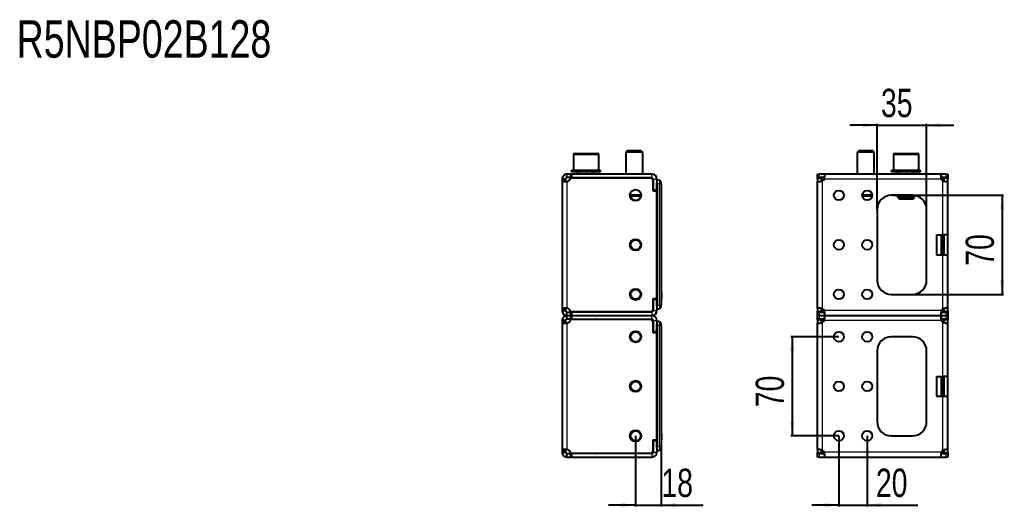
# Model space of a CAD drawing. Header units: millimetres. Extents: x 0 to 3457, y -608 to 599.
# Drawn here: x 1694 to 2389, y 254 to 599 of the extents above; entities that cross this region are included whole.
import ezdxf

# ---------------------------------------------------------------- set-up
doc = ezdxf.new("R2010")
doc.units = ezdxf.units.MM
doc.layers.add('FORMAT', color=7, linetype='Continuous')
doc.styles.add('SLDTEXTSTYLE0', font='TXT', dxfattribs={"width": 0.75})
doc.dimstyles.new('SLDDIMSTYLE0', dxfattribs={"dimtxt": 20, "dimasz": 10, "dimexe": 0, "dimexo": 0.0625, "dimgap": 5, "dimtad": 2, "dimdec": 1, "dimrnd": 1e-09, "dimzin": 12, "dimdsep": 46, "dimtxsty": 'SLDTEXTSTYLE0', "dimsah": 1, "dimcen": 0.09, "dimadec": 0, "dimazin": 3, "dimtfac": 1, "dimtofl": 0, "dimtmove": 0, "dimatfit": 3, "dimfxl": 0, "dimfrac": 2, "dimtolj": 1, "dimtzin": 12, "dimarcsym": 0})
doc.dimstyles.new('SLDDIMSTYLE1', dxfattribs={"dimtxt": 20, "dimasz": 10, "dimexe": 0, "dimexo": 0.0625, "dimgap": 5, "dimtad": 2, "dimdec": 1, "dimrnd": 1e-09, "dimzin": 12, "dimdsep": 46, "dimtxsty": 'SLDTEXTSTYLE0', "dimsah": 1, "dimcen": 0.09, "dimadec": 0, "dimazin": 3, "dimtfac": 1, "dimtmove": 0, "dimatfit": 0, "dimfxl": 0, "dimfrac": 2, "dimtolj": 1, "dimtzin": 12, "dimarcsym": 0})

# ---------------------------------------------------------------- blocks, each defined once
blk = doc.blocks.new('_D_4')
at = {"layer": 'FORMAT'}
for p, q in [((2128.82, 304.38), (2128.82, 254.38)), ((2146.82, 299.63), (2146.82, 254.38)), ((2128.82, 255.38), (2109.59, 255.38)), ((2128.82, 255.38), (2146.82, 255.38)), ((2146.82, 255.38), (2176.6, 255.38))]:
    blk.add_line(p, q, dxfattribs=at)
for points in [[(2128.82, 255.38), (2118.82, 256.92), (2118.82, 253.85)], [(2146.82, 255.38), (2156.82, 253.85), (2156.82, 256.92)]]:
    blk.add_solid(points, dxfattribs=at)
at = {"layer": 'FORMAT', "insert": (2147.04, 281.17), "char_height": 20, "attachment_point": 1, "style": 'SLDTEXTSTYLE0'}
blk.add_mtext('18', dxfattribs=at)
blk = doc.blocks.new('_D_7')
at = {"layer": 'FORMAT'}
for p, q in [((2324.47, 474.39), (2388.81, 474.39)), ((2387.81, 474.39), (2387.81, 404.39)), ((2324.47, 404.39), (2388.81, 404.39))]:
    blk.add_line(p, q, dxfattribs=at)
for points in [[(2387.81, 474.39), (2386.27, 464.39), (2389.35, 464.39)], [(2387.81, 404.39), (2389.35, 414.39), (2386.27, 414.39)]]:
    blk.add_solid(points, dxfattribs=at)
at = {"layer": 'FORMAT', "insert": (2362.03, 424.61), "char_height": 20, "attachment_point": 1, "rotation": 90, "style": 'SLDTEXTSTYLE0'}
blk.add_mtext('70', dxfattribs=at)
blk = doc.blocks.new('_D_8')
at = {"layer": 'FORMAT'}
for p, q in [((2299.46, 523.89), (2280.23, 523.89)), ((2299.46, 464.4), (2299.46, 524.89)), ((2299.46, 523.89), (2334.46, 523.89)), ((2334.46, 464.4), (2334.46, 524.89)), ((2334.46, 523.89), (2353.69, 523.89))]:
    blk.add_line(p, q, dxfattribs=at)
for points in [[(2299.46, 523.89), (2289.46, 525.43), (2289.46, 522.35)], [(2334.46, 523.89), (2344.46, 522.35), (2344.46, 525.43)]]:
    blk.add_solid(points, dxfattribs=at)
at = {"layer": 'FORMAT', "insert": (2302.18, 549.67), "char_height": 20, "attachment_point": 1, "style": 'SLDTEXTSTYLE0'}
blk.add_mtext('35', dxfattribs=at)
blk = doc.blocks.new('_D_9')
at = {"layer": 'FORMAT'}
for p, q in [((2272.46, 304.38), (2272.46, 254.38)), ((2292.46, 304.38), (2292.46, 254.38)), ((2272.46, 255.38), (2253.23, 255.38)), ((2272.46, 255.38), (2292.46, 255.38)), ((2292.46, 255.38), (2328.17, 255.38))]:
    blk.add_line(p, q, dxfattribs=at)
for points in [[(2272.46, 255.38), (2262.46, 256.92), (2262.46, 253.85)], [(2292.46, 255.38), (2302.46, 253.85), (2302.46, 256.92)]]:
    blk.add_solid(points, dxfattribs=at)
at = {"layer": 'FORMAT', "insert": (2298.62, 281.17), "char_height": 20, "attachment_point": 1, "style": 'SLDTEXTSTYLE0'}
blk.add_mtext('20', dxfattribs=at)
blk = doc.blocks.new('_D_10')
at = {"layer": 'FORMAT'}
for p, q in [((2272.45, 374.39), (2238.45, 374.39)), ((2239.45, 374.39), (2239.45, 304.39)), ((2272.45, 304.39), (2238.45, 304.39))]:
    blk.add_line(p, q, dxfattribs=at)
for points in [[(2239.45, 374.39), (2237.91, 364.39), (2240.99, 364.39)], [(2239.45, 304.39), (2240.99, 314.39), (2237.91, 314.39)]]:
    blk.add_solid(points, dxfattribs=at)
at = {"layer": 'FORMAT', "insert": (2213.67, 324.61), "char_height": 20, "attachment_point": 1, "rotation": 90, "style": 'SLDTEXTSTYLE0'}
blk.add_mtext('70', dxfattribs=at)

msp = doc.modelspace()

# ---------------------------------------------------------------- linework, layer by layer
at = {"color": 7, "linetype": 'Continuous', "lineweight": 25}
for p, q in [((2084.82, 502.89), (2084.82, 491.89)), ((2085.82, 503.89), (2101.82, 503.89)), ((2102.82, 491.89), (2102.82, 502.89)), ((2122.89, 505.89), (2121.82, 504.82)), ((2121.82, 504.82), (2121.82, 489.39)), ((2133.82, 504.82), (2121.82, 504.82)), ((2132.74, 505.89), (2122.89, 505.89)), ((2133.82, 504.82), (2132.74, 505.89)), ((2133.82, 489.39), (2133.82, 504.82)), ((2286.53, 505.89), (2285.46, 504.82)), ((2285.46, 504.82), (2285.46, 489.39)), ((2297.46, 504.82), (2285.46, 504.82)), ((2296.38, 505.89), (2286.53, 505.89)), ((2297.46, 504.82), (2296.38, 505.89)), ((2297.46, 489.39), (2297.46, 504.82)), ((2310.96, 502.89), (2310.96, 491.89)), ((2311.96, 503.89), (2319.77, 503.89)), ((2319.77, 503.89), (2327.96, 503.89)), ((2328.96, 491.89), (2328.96, 502.89)), ((2080.32, 486.89), (2080.32, 489.39)), ((2082.72, 489.39), (2080.32, 489.39)), ((2082.72, 489.39), (2082.72, 486.89)), ((2082.72, 489.39), (2083.72, 489.39)), ((2083.57, 491.89), (2083.57, 490.89)), ((2083.57, 491.89), (2083.57, 491.64)), ((2084.37, 491.89), (2083.57, 491.89)), ((2083.57, 491.89), (2083.57, 491.89)), ((2083.57, 490.89), (2083.57, 491.14)), ((2084.37, 490.89), (2083.57, 490.89)), ((2083.57, 490.89), (2083.57, 490.89)), ((2140.32, 489.39), (2083.72, 489.39)), ((2084.37, 491.89), (2084.47, 491.89)), ((2084.37, 490.89), (2084.47, 490.89)), ((2084.47, 491.89), (2084.47, 491.64)), ((2086.61, 491.89), (2084.47, 491.89)), ((2084.47, 490.89), (2084.47, 491.14)), ((2086.61, 490.89), (2084.47, 490.89)), ((2086.61, 491.89), (2086.79, 491.89)), ((2086.61, 490.89), (2086.79, 490.89)), ((2086.79, 491.89), (2086.79, 491.64)), ((2089.94, 491.89), (2086.79, 491.89)), ((2086.79, 490.89), (2086.79, 491.14)), ((2089.94, 490.89), (2086.79, 490.89)), ((2087.82, 490.89), (2087.82, 489.39)), ((2089.94, 491.89), (2090.18, 491.89)), ((2089.94, 490.89), (2090.18, 490.89)), ((2090.18, 491.89), (2090.18, 491.64)), ((2093.87, 491.89), (2090.18, 491.89)), ((2090.18, 490.89), (2090.18, 491.14)), ((2093.87, 490.89), (2090.18, 490.89)), ((2093.87, 491.89), (2093.96, 491.89)), ((2093.87, 490.89), (2094.05, 490.89)), ((2094.05, 490.89), (2094.12, 490.89)), ((2094.08, 491.89), (2094.12, 491.89)), ((2094.12, 491.89), (2094.12, 491.64)), ((2097.79, 491.89), (2094.12, 491.89)), ((2094.12, 490.89), (2094.12, 491.14)), ((2097.79, 490.89), (2094.12, 490.89)), ((2097.79, 491.89), (2098.02, 491.89)), ((2097.79, 490.89), (2098.02, 490.89)), ((2098.02, 491.89), (2098.02, 491.64)), ((2101.1, 491.89), (2098.02, 491.89)), ((2098.02, 490.89), (2098.02, 491.14)), ((2101.1, 490.89), (2098.02, 490.89)), ((2099.82, 489.39), (2099.82, 490.89)), ((2101.1, 491.89), (2101.28, 491.89)), ((2101.1, 490.89), (2101.28, 490.89)), ((2101.28, 491.89), (2101.28, 491.64)), ((2103.31, 491.89), (2101.28, 491.89)), ((2101.28, 490.89), (2101.28, 491.14)), ((2103.31, 490.89), (2101.28, 490.89)), ((2103.31, 491.89), (2103.4, 491.89)), ((2103.31, 490.89), (2103.4, 490.89)), ((2103.4, 491.89), (2103.4, 491.64)), ((2104.07, 491.89), (2103.4, 491.89)), ((2103.4, 490.89), (2103.4, 491.14)), ((2104.07, 490.89), (2103.4, 490.89)), ((2104.07, 490.89), (2104.07, 491.89)), ((2257.46, 486.89), (2257.46, 489.39)), ((2257.46, 489.39), (2258.57, 489.39)), ((2262.29, 489.39), (2258.57, 489.39)), ((2344.62, 489.39), (2262.29, 489.39)), ((2262.29, 489.39), (2262.29, 487.18)), ((2309.71, 491.89), (2309.71, 490.89)), ((2309.71, 491.89), (2309.71, 491.64)), ((2310.54, 491.89), (2309.71, 491.89)), ((2309.71, 491.89), (2309.71, 491.89)), ((2309.71, 490.89), (2309.71, 491.14)), ((2310.54, 490.89), (2309.71, 490.89)), ((2309.71, 490.89), (2309.71, 490.89)), ((2310.54, 491.89), (2310.64, 491.89)), ((2310.54, 490.89), (2310.64, 490.89)), ((2310.64, 491.89), (2310.64, 491.64)), ((2312.81, 491.89), (2310.64, 491.89)), ((2310.64, 490.89), (2310.64, 491.14)), ((2312.81, 490.89), (2310.64, 490.89)), ((2312.81, 491.89), (2312.99, 491.89)), ((2312.81, 490.89), (2312.99, 490.89)), ((2312.99, 491.89), (2312.99, 491.64)), ((2316.17, 491.89), (2312.99, 491.89)), ((2312.99, 490.89), (2312.99, 491.14)), ((2316.17, 490.89), (2312.99, 490.89)), ((2313.96, 490.89), (2313.96, 489.39)), ((2316.17, 491.89), (2316.4, 491.89)), ((2316.17, 490.89), (2316.4, 490.89)), ((2316.4, 491.89), (2316.4, 491.64)), ((2320.1, 491.89), (2316.4, 491.89)), ((2316.4, 490.89), (2316.4, 491.14)), ((2320.1, 490.89), (2316.4, 490.89)), ((2320.1, 491.89), (2320.18, 491.89)), ((2320.1, 490.89), (2320.25, 490.89)), ((2320.25, 490.89), (2320.35, 490.89)), ((2320.3, 491.89), (2320.35, 491.89)), ((2320.35, 491.89), (2320.35, 491.64)), ((2324.01, 491.89), (2320.35, 491.89)), ((2320.35, 490.89), (2320.35, 491.14)), ((2324.01, 490.89), (2320.35, 490.89)), ((2324.01, 491.89), (2324.24, 491.89)), ((2324.01, 490.89), (2324.24, 490.89)), ((2324.24, 491.89), (2324.24, 491.64)), ((2327.31, 491.89), (2324.24, 491.89)), ((2324.24, 490.89), (2324.24, 491.14)), ((2327.31, 490.89), (2324.24, 490.89)), ((2325.96, 489.39), (2325.96, 490.89)), ((2327.31, 491.89), (2327.48, 491.89)), ((2327.31, 490.89), (2327.48, 490.89)), ((2327.48, 491.89), (2327.48, 491.64)), ((2329.48, 491.89), (2327.48, 491.89)), ((2327.48, 490.89), (2327.48, 491.14)), ((2329.48, 490.89), (2327.48, 490.89)), ((2329.48, 491.89), (2329.57, 491.89)), ((2329.48, 490.89), (2329.57, 490.89)), ((2329.57, 491.89), (2329.57, 491.64)), ((2330.2, 491.89), (2329.57, 491.89)), ((2329.57, 490.89), (2329.57, 491.14)), ((2330.2, 490.89), (2329.57, 490.89)), ((2330.21, 490.89), (2330.21, 491.89)), ((2344.62, 489.39), (2344.62, 486.89)), ((2348.34, 489.39), (2344.62, 489.39)), ((2348.34, 489.39), (2349.46, 489.39)), ((2349.46, 489.39), (2349.46, 486.89)), ((2079.32, 485.89), (2076.82, 485.89)), ((2076.82, 485.89), (2076.82, 484.67)), ((2076.82, 484.67), (2076.82, 394.11)), ((2079.32, 484.67), (2076.82, 484.67)), ((2079.32, 485.89), (2079.32, 484.67)), ((2082.72, 486.89), (2080.32, 486.89)), ((2083.72, 486.89), (2082.72, 486.89)), ((2083.72, 486.89), (2140.32, 486.89)), ((2083.74, 486.79), (2138.72, 486.79)), ((2117.57, 486.89), (2117.57, 486.79)), ((2117.86, 486.89), (2117.86, 486.79)), ((2119.55, 486.89), (2119.55, 486.79)), ((2122.49, 486.89), (2122.49, 486.79)), ((2126.25, 486.89), (2126.25, 486.79)), ((2130.25, 486.89), (2130.25, 486.79)), ((2133.87, 486.89), (2133.87, 486.79)), ((2136.58, 486.89), (2136.58, 486.79)), ((2137.95, 486.89), (2137.95, 486.79)), ((2138.07, 486.79), (2138.07, 486.89)), ((2141.22, 477.29), (2141.22, 484.29)), ((2141.32, 485.89), (2141.32, 477.94)), ((2143.82, 485.89), (2143.82, 477.94)), ((2143.82, 485.64), (2144.02, 485.64)), ((2143.82, 395.92), (2143.82, 483.37)), ((2144.02, 485.64), (2145.71, 485.19)), ((2144.02, 396.54), (2144.02, 482.74)), ((2146.82, 482.29), (2146.82, 483.74)), ((2146.82, 482.29), (2146.82, 407.84)), ((2258.57, 486.89), (2257.46, 486.89)), ((2257.46, 486.89), (2257.46, 486.79)), ((2257.46, 486.79), (2259.96, 486.79)), ((2257.46, 486.18), (2257.46, 486.79)), ((2257.46, 486.18), (2257.46, 484.12)), ((2257.46, 394.67), (2257.46, 484.12)), ((2257.46, 484.12), (2258.55, 484.12)), ((2262.29, 486.89), (2258.57, 486.89)), ((2259.96, 486.79), (2259.96, 486.18)), ((2259.96, 486.18), (2259.96, 484.36)), ((2348.34, 486.89), (2344.62, 486.89)), ((2346.96, 486.79), (2349.46, 486.79)), ((2346.96, 486.18), (2346.96, 486.79)), ((2346.96, 484.34), (2346.96, 486.18)), ((2349.46, 486.89), (2348.34, 486.89)), ((2349.46, 486.79), (2349.46, 486.89)), ((2349.46, 486.79), (2349.46, 486.18)), ((2349.46, 484.12), (2349.46, 486.18)), ((2349.46, 446.39), (2349.46, 484.12)), ((2132.79, 473.89), (2124.85, 473.89)), ((2141.22, 478.87), (2141.32, 478.66)), ((2143.82, 477.29), (2141.22, 477.29)), ((2143.82, 477.94), (2141.32, 477.94)), ((2143.82, 477.29), (2143.82, 401.49)), ((2295.92, 473.89), (2288.99, 473.89)), ((2324.46, 474.39), (2309.46, 474.39)), ((2311.13, 474.29), (2311.11, 474.29)), ((2311.13, 474.29), (2311.13, 474.29)), ((2311.23, 474.29), (2311.13, 474.29)), ((2311.23, 474.39), (2311.23, 474.29)), ((2314.48, 474.29), (2311.23, 474.29)), ((2313.96, 474.29), (2313.96, 472.97)), ((2314.48, 474.29), (2316.38, 474.29)), ((2316.93, 474.29), (2316.38, 474.29)), ((2322.98, 474.29), (2316.93, 474.29)), ((2323.53, 474.29), (2322.98, 474.29)), ((2323.53, 474.29), (2325.43, 474.29)), ((2325.87, 474.29), (2325.43, 474.29)), ((2325.96, 472.97), (2325.96, 474.28)), ((2313.96, 472.97), (2315.03, 471.89)), ((2313.96, 472.97), (2319.82, 472.97)), ((2315.03, 471.89), (2319.84, 471.89)), ((2319.82, 472.97), (2325.96, 472.97)), ((2319.84, 471.89), (2324.88, 471.89)), ((2324.88, 471.89), (2325.96, 472.97)), ((2299.46, 464.39), (2299.46, 414.39)), ((2334.46, 414.39), (2334.46, 464.39)), ((2341.46, 446.39), (2345.96, 446.39)), ((2341.46, 446.39), (2341.46, 432.39)), ((2349.46, 446.39), (2345.96, 446.39)), ((2346.96, 432.39), (2346.96, 446.39)), ((2349.46, 432.39), (2349.46, 446.39)), ((2341.46, 432.39), (2345.96, 432.39)), ((2345.96, 432.39), (2349.46, 432.39)), ((2349.46, 394.67), (2349.46, 432.39)), ((2146.82, 407.84), (2146.82, 399.64)), ((2147.02, 405.9), (2146.82, 405.9)), ((2147.02, 405.86), (2146.82, 405.86)), ((2147.02, 405.84), (2146.82, 405.84)), ((2147.02, 405.4), (2147.02, 402.08)), ((2309.46, 404.39), (2324.46, 404.39)), ((2141.22, 401.49), (2143.82, 401.49)), ((2141.22, 394.49), (2141.22, 401.49)), ((2141.22, 400.41), (2141.32, 400.63)), ((2141.32, 400.84), (2141.32, 392.89)), ((2143.82, 400.84), (2141.32, 400.84)), ((2143.82, 400.84), (2143.82, 392.89)), ((2147.02, 401.64), (2146.82, 401.64)), ((2147.02, 401.59), (2146.82, 401.59)), ((2146.82, 399.64), (2146.82, 396.99)), ((2146.82, 395.54), (2146.82, 396.99)), ((2076.82, 394.11), (2079.32, 394.11)), ((2076.82, 394.11), (2076.82, 392.89)), ((2076.82, 392.89), (2079.32, 392.89)), ((2079.32, 394.11), (2079.32, 392.89)), ((2080.32, 389.39), (2080.32, 391.89)), ((2080.32, 391.89), (2082.72, 391.89)), ((2082.72, 391.89), (2082.72, 389.39)), ((2082.72, 391.89), (2083.72, 391.89)), ((2140.32, 391.89), (2083.72, 391.89)), ((2138.72, 391.99), (2083.74, 391.99)), ((2144.02, 393.64), (2143.82, 393.64)), ((2145.71, 394.09), (2144.02, 393.64)), ((2257.46, 394.67), (2257.46, 392.6)), ((2257.46, 391.99), (2257.46, 392.6)), ((2259.96, 391.99), (2257.46, 391.99)), ((2257.46, 391.99), (2257.46, 391.89)), ((2257.46, 389.39), (2257.46, 391.89)), ((2257.46, 391.89), (2258.57, 391.89)), ((2258.57, 391.89), (2262.29, 391.89)), ((2259.96, 394.44), (2259.96, 392.6)), ((2259.96, 392.6), (2259.96, 391.99)), ((2262.29, 391.89), (2262.29, 389.39)), ((2344.62, 391.89), (2348.34, 391.89)), ((2344.62, 389.39), (2344.62, 391.61)), ((2346.96, 392.6), (2346.96, 394.42)), ((2346.96, 391.99), (2346.96, 392.6)), ((2349.46, 391.99), (2346.96, 391.99)), ((2348.34, 391.89), (2349.46, 391.89)), ((2349.46, 394.67), (2348.36, 394.67)), ((2349.46, 392.6), (2349.46, 394.67)), ((2349.46, 392.6), (2349.46, 391.99)), ((2349.46, 391.89), (2349.46, 391.99)), ((2349.46, 391.89), (2349.46, 389.39)), ((2079.32, 385.89), (2076.82, 385.89)), ((2076.82, 385.89), (2076.82, 384.67)), ((2076.82, 384.67), (2076.82, 294.11)), ((2079.32, 384.67), (2076.82, 384.67)), ((2079.32, 385.89), (2079.32, 384.67)), ((2080.32, 389.39), (2082.72, 389.39)), ((2080.32, 386.89), (2080.32, 389.39)), ((2082.72, 386.89), (2080.32, 386.89)), ((2082.72, 389.39), (2082.72, 386.89)), ((2083.72, 389.39), (2082.72, 389.39)), ((2083.72, 386.89), (2082.72, 386.89)), ((2083.72, 389.39), (2140.32, 389.39)), ((2083.72, 386.89), (2140.32, 386.89)), ((2083.74, 386.79), (2138.72, 386.79)), ((2141.22, 377.29), (2141.22, 384.29)), ((2141.32, 385.89), (2141.32, 377.94)), ((2143.82, 385.89), (2143.82, 377.94)), ((2143.82, 385.64), (2144.02, 385.64)), ((2143.82, 295.92), (2143.82, 383.37)), ((2144.02, 385.64), (2145.71, 385.19)), ((2144.02, 296.54), (2144.02, 382.74)), ((2146.82, 382.29), (2146.82, 383.74)), ((2258.57, 389.39), (2257.46, 389.39)), ((2257.46, 386.89), (2257.46, 389.39)), ((2258.57, 386.89), (2257.46, 386.89)), ((2257.46, 386.89), (2257.46, 386.79)), ((2257.46, 386.79), (2259.96, 386.79)), ((2257.46, 386.18), (2257.46, 386.79)), ((2257.46, 386.18), (2257.46, 384.12)), ((2257.46, 294.67), (2257.46, 384.12)), ((2257.46, 384.12), (2258.55, 384.12)), ((2258.57, 389.39), (2262.29, 389.39)), ((2262.29, 386.89), (2258.57, 386.89)), ((2259.96, 386.79), (2259.96, 386.18)), ((2259.96, 386.18), (2259.96, 384.36)), ((2262.29, 389.39), (2344.62, 389.39)), ((2262.29, 389.39), (2262.29, 387.18)), ((2344.62, 389.39), (2348.34, 389.39)), ((2344.62, 389.39), (2344.62, 386.89)), ((2348.34, 386.89), (2344.62, 386.89)), ((2346.96, 386.79), (2349.46, 386.79)), ((2346.96, 386.18), (2346.96, 386.79)), ((2346.96, 384.34), (2346.96, 386.18)), ((2349.46, 389.39), (2348.34, 389.39)), ((2349.46, 386.89), (2348.34, 386.89)), ((2349.46, 389.39), (2349.46, 386.89)), ((2349.46, 386.79), (2349.46, 386.89)), ((2349.46, 386.79), (2349.46, 386.18)), ((2349.46, 384.12), (2349.46, 386.18)), ((2349.46, 346.39), (2349.46, 384.12)), ((2141.22, 378.87), (2141.32, 378.66)), ((2143.82, 377.29), (2141.22, 377.29)), ((2143.82, 377.94), (2141.32, 377.94)), ((2143.82, 377.29), (2143.82, 301.49)), ((2146.82, 382.29), (2146.82, 307.84)), ((2324.46, 374.39), (2309.46, 374.39)), ((2299.46, 364.39), (2299.46, 314.39)), ((2334.46, 314.39), (2334.46, 364.39)), ((2341.46, 346.39), (2345.96, 346.39)), ((2341.46, 346.39), (2341.46, 332.39)), ((2349.46, 346.39), (2345.96, 346.39)), ((2346.96, 332.39), (2346.96, 346.39)), ((2349.46, 332.39), (2349.46, 346.39)), ((2341.46, 332.39), (2345.96, 332.39)), ((2345.96, 332.39), (2349.46, 332.39)), ((2349.46, 294.67), (2349.46, 332.39)), ((2146.82, 307.84), (2146.82, 299.64)), ((2141.22, 301.49), (2143.82, 301.49)), ((2141.22, 294.49), (2141.22, 301.49)), ((2141.22, 300.41), (2141.32, 300.63)), ((2141.32, 300.84), (2141.32, 292.89)), ((2143.82, 300.84), (2141.32, 300.84)), ((2143.82, 300.84), (2143.82, 292.89)), ((2147.02, 305.9), (2146.82, 305.9)), ((2147.02, 305.86), (2146.82, 305.86)), ((2147.02, 305.84), (2146.82, 305.84)), ((2147.02, 301.64), (2146.82, 301.64)), ((2147.02, 301.59), (2146.82, 301.59)), ((2146.82, 299.64), (2146.82, 296.99)), ((2147.02, 305.4), (2147.02, 302.08)), ((2309.46, 304.39), (2324.46, 304.39)), ((2076.82, 294.11), (2079.32, 294.11)), ((2076.82, 294.11), (2076.82, 292.89)), ((2076.82, 292.89), (2079.32, 292.89)), ((2079.32, 294.11), (2079.32, 292.89)), ((2144.02, 293.64), (2143.82, 293.64)), ((2145.71, 294.09), (2144.02, 293.64)), ((2146.82, 295.54), (2146.82, 296.99)), ((2257.46, 294.67), (2257.46, 292.6)), ((2257.46, 291.99), (2257.46, 292.6)), ((2259.96, 294.44), (2259.96, 292.6)), ((2259.96, 292.6), (2259.96, 291.99)), ((2346.96, 292.6), (2346.96, 294.42)), ((2346.96, 291.99), (2346.96, 292.6)), ((2349.46, 294.67), (2348.36, 294.67)), ((2349.46, 292.6), (2349.46, 294.67)), ((2349.46, 292.6), (2349.46, 291.99)), ((2080.32, 289.39), (2080.32, 291.89)), ((2080.32, 291.89), (2082.72, 291.89)), ((2080.32, 289.39), (2082.72, 289.39)), ((2082.72, 291.89), (2082.72, 289.39)), ((2082.72, 291.89), (2083.72, 291.89)), ((2083.72, 289.39), (2082.72, 289.39)), ((2140.32, 291.89), (2083.72, 291.89)), ((2083.72, 289.39), (2140.32, 289.39)), ((2138.72, 291.99), (2083.74, 291.99)), ((2259.96, 291.99), (2257.46, 291.99)), ((2257.46, 291.99), (2257.46, 291.89)), ((2257.46, 289.39), (2257.46, 291.89)), ((2257.46, 291.89), (2258.57, 291.89)), ((2258.57, 289.39), (2257.46, 289.39)), ((2258.57, 291.89), (2262.29, 291.89)), ((2258.57, 289.39), (2262.29, 289.39)), ((2262.29, 291.89), (2262.29, 289.39)), ((2262.29, 289.39), (2344.62, 289.39)), ((2344.62, 291.89), (2348.34, 291.89)), ((2344.62, 289.39), (2344.62, 291.61)), ((2344.62, 289.39), (2348.34, 289.39)), ((2349.46, 291.99), (2346.96, 291.99)), ((2348.34, 291.89), (2349.46, 291.89)), ((2349.46, 289.39), (2348.34, 289.39)), ((2349.46, 291.89), (2349.46, 291.99)), ((2349.46, 291.89), (2349.46, 289.39))]:
    msp.add_line(p, q, dxfattribs=at)
at = {"color": 8, "linetype": 'Continuous', "lineweight": 18}
for p, q in [((2102.82, 502.89), (2084.82, 502.89)), ((2319.75, 502.89), (2310.96, 502.89)), ((2328.96, 502.89), (2319.75, 502.89)), ((2083.72, 489.39), (2083.72, 486.89)), ((2140.32, 486.89), (2140.32, 489.39)), ((2258.57, 489.39), (2258.57, 486.89)), ((2348.34, 486.89), (2348.34, 489.39)), ((2080.32, 484.12), (2080.32, 394.67)), ((2141.32, 485.89), (2143.82, 485.89)), ((2145.71, 482.29), (2144.02, 482.74)), ((2145.71, 396.99), (2145.71, 482.29)), ((2146.82, 482.29), (2145.71, 482.29)), ((2259.96, 486.18), (2257.46, 486.18)), ((2259.96, 485.89), (2262.04, 485.89)), ((2260.96, 394.11), (2260.96, 484.67)), ((2344.87, 485.89), (2262.04, 485.89)), ((2344.87, 485.89), (2346.96, 485.89)), ((2345.96, 446.39), (2345.96, 484.67)), ((2349.46, 486.18), (2346.96, 486.18)), ((2124.85, 474.89), (2132.79, 474.89)), ((2143.62, 477.29), (2143.62, 477.94)), ((2288.99, 474.89), (2295.92, 474.89)), ((2316.38, 474.39), (2316.38, 474.29)), ((2316.93, 474.39), (2316.93, 474.29)), ((2322.98, 474.39), (2322.98, 474.29)), ((2323.53, 474.39), (2323.53, 474.29)), ((2344.76, 432.39), (2344.76, 446.39)), ((2344.96, 446.39), (2344.96, 432.39)), ((2345.07, 432.39), (2345.07, 446.39)), ((2345.27, 446.39), (2345.27, 432.39)), ((2346.15, 432.39), (2346.15, 446.39)), ((2346.35, 446.39), (2346.35, 432.39)), ((2346.45, 432.39), (2346.45, 446.39)), ((2346.65, 446.39), (2346.65, 432.39)), ((2345.96, 394.11), (2345.96, 432.39)), ((2147.02, 405.4), (2146.82, 405.4)), ((2143.62, 400.84), (2143.62, 401.49)), ((2144.02, 396.54), (2145.71, 396.99)), ((2145.71, 396.99), (2146.82, 396.99)), ((2147.02, 402.08), (2146.82, 402.08)), ((2083.72, 391.89), (2083.72, 389.39)), ((2140.32, 391.89), (2140.32, 389.39)), ((2141.32, 392.89), (2143.82, 392.89)), ((2257.46, 392.6), (2259.96, 392.6)), ((2258.57, 391.89), (2258.57, 389.39)), ((2262.04, 392.89), (2259.96, 392.89)), ((2344.87, 392.89), (2262.04, 392.89)), ((2346.96, 392.89), (2344.87, 392.89)), ((2346.96, 392.6), (2349.46, 392.6)), ((2348.34, 389.39), (2348.34, 391.89)), ((2080.32, 384.12), (2080.32, 294.67)), ((2083.72, 389.39), (2083.72, 386.89)), ((2140.32, 386.89), (2140.32, 389.39)), ((2141.32, 385.89), (2143.82, 385.89)), ((2145.71, 382.29), (2144.02, 382.74)), ((2259.96, 386.18), (2257.46, 386.18)), ((2258.57, 389.39), (2258.57, 386.89)), ((2259.96, 385.89), (2262.04, 385.89)), ((2260.96, 294.11), (2260.96, 384.67)), ((2344.87, 385.89), (2262.04, 385.89)), ((2344.87, 385.89), (2346.96, 385.89)), ((2345.96, 346.39), (2345.96, 384.67)), ((2349.46, 386.18), (2346.96, 386.18)), ((2348.34, 386.89), (2348.34, 389.39)), ((2143.62, 377.29), (2143.62, 377.94)), ((2145.71, 296.99), (2145.71, 382.29)), ((2146.82, 382.29), (2145.71, 382.29)), ((2344.76, 332.39), (2344.76, 346.39)), ((2344.96, 346.39), (2344.96, 332.39)), ((2345.07, 332.39), (2345.07, 346.39)), ((2345.27, 346.39), (2345.27, 332.39)), ((2346.15, 332.39), (2346.15, 346.39)), ((2346.35, 346.39), (2346.35, 332.39)), ((2346.45, 332.39), (2346.45, 346.39)), ((2346.65, 346.39), (2346.65, 332.39)), ((2345.96, 294.11), (2345.96, 332.39)), ((2143.62, 300.84), (2143.62, 301.49)), ((2147.02, 305.4), (2146.82, 305.4)), ((2147.02, 302.08), (2146.82, 302.08)), ((2141.32, 292.89), (2143.82, 292.89)), ((2144.02, 296.54), (2145.71, 296.99)), ((2145.71, 296.99), (2146.82, 296.99)), ((2257.46, 292.6), (2259.96, 292.6)), ((2262.04, 292.89), (2259.96, 292.89)), ((2344.87, 292.89), (2262.04, 292.89)), ((2346.96, 292.89), (2344.87, 292.89)), ((2346.96, 292.6), (2349.46, 292.6)), ((2083.72, 291.89), (2083.72, 289.39)), ((2140.32, 291.89), (2140.32, 289.39)), ((2258.57, 291.89), (2258.57, 289.39)), ((2348.34, 289.39), (2348.34, 291.89))]:
    msp.add_line(p, q, dxfattribs=at)
at = {"color": 7, "linetype": 'Continuous', "lineweight": 25}
for centre, radius in [((2128.82, 474.39), 4), ((2272.46, 474.39), 3.5), ((2292.46, 474.39), 3.5), ((2128.82, 439.39), 4), ((2128.82, 439.39), 3.5), ((2272.46, 439.39), 3.5), ((2292.46, 439.39), 3.5), ((2128.82, 404.39), 4), ((2128.82, 404.39), 3.5), ((2272.46, 404.39), 3.5), ((2292.46, 404.39), 3.5), ((2128.82, 374.39), 4), ((2128.82, 374.39), 3.5), ((2272.46, 374.39), 3.5), ((2292.46, 374.39), 3.5), ((2128.82, 339.39), 4), ((2128.82, 339.39), 3.5), ((2272.46, 339.39), 3.5), ((2292.46, 339.39), 3.5), ((2128.82, 304.39), 4), ((2128.82, 304.39), 3.5), ((2272.46, 304.39), 3.5), ((2292.46, 304.39), 3.5)]:
    msp.add_circle(centre, radius, dxfattribs=at)
for centre, radius, start, end in [((2085.82, 502.89), 1, 90, 180), ((2101.82, 502.89), 1, 0, 90), ((2311.96, 502.89), 1, 90, 180), ((2327.96, 502.89), 1, 0, 90), ((2140.32, 485.89), 3.5, 360, 90), ((2079.6, 487.54), 3.5, 281.89481, 337.11462), ((2083.74, 485.79), 1, 90, 157.11462), ((2086.47, 486.54), 0.35, 45.58469, 90), ((2101.17, 486.54), 0.35, 90, 134.41531), ((2138.72, 484.29), 2.5, 360, 90), ((2140.32, 485.89), 1, 360, 90), ((2145.32, 483.74), 1.5, 0, 75), ((2258.96, 487.54), 3.5, 304.8499, 331.87293), ((2347.96, 487.54), 3.5, 208.12707, 235.1501), ((2128.82, 474.39), 3.5, 188.21321, 351.78679), ((2309.46, 464.39), 10, 90, 180), ((2324.46, 464.39), 10, 0, 90), ((2309.46, 414.39), 10, 180, 270), ((2324.46, 414.39), 10, 270, 0), ((2079.6, 391.24), 3.5, 22.88538, 78.10519), ((2083.74, 392.99), 1, 202.88538, 270), ((2086.47, 392.24), 0.35, 270, 314.41531), ((2101.17, 392.24), 0.35, 225.58469, 270), ((2138.72, 394.49), 2.5, 270, 0), ((2140.32, 392.89), 3.5, 270, 0), ((2140.32, 392.89), 1, 270, 0), ((2145.32, 395.54), 1.5, 285, 0), ((2258.96, 391.24), 3.5, 28.12707, 55.1501), ((2347.96, 391.24), 3.5, 124.8499, 151.87293), ((2079.6, 387.54), 3.5, 281.89481, 337.11462), ((2083.74, 385.79), 1, 90, 157.11462), ((2086.47, 386.54), 0.35, 45.58469, 90), ((2101.17, 386.54), 0.35, 90, 134.41531), ((2138.72, 384.29), 2.5, 360, 90), ((2140.32, 385.89), 3.5, 360, 90), ((2140.32, 385.89), 1, 360, 90), ((2145.32, 383.74), 1.5, 0, 75), ((2258.96, 387.54), 3.5, 304.8499, 331.87293), ((2347.96, 387.54), 3.5, 208.12707, 235.1501), ((2309.46, 364.39), 10, 90, 180), ((2324.46, 364.39), 10, 0, 90), ((2309.46, 314.39), 10, 180, 270), ((2324.46, 314.39), 10, 270, 0), ((2079.6, 291.24), 3.5, 22.88538, 78.10519), ((2083.74, 292.99), 1, 202.88538, 270), ((2138.72, 294.49), 2.5, 270, 0), ((2140.32, 292.89), 3.5, 270, 0), ((2140.32, 292.89), 1, 270, 0), ((2145.32, 295.54), 1.5, 285, 0), ((2258.96, 291.24), 3.5, 28.12707, 55.1501), ((2347.96, 291.24), 3.5, 124.8499, 151.87293), ((2086.47, 292.24), 0.35, 270, 314.41531), ((2101.17, 292.24), 0.35, 225.58469, 270)]:
    msp.add_arc(centre, radius, start, end, dxfattribs=at)
for centre, major_axis, start_param, end_param in [((2132.43, 485.64), (11.57, -3.1), 0.067037, 0.253072), ((2132.43, 393.64), (11.57, 3.1), 6.030113, 6.216148), ((2132.43, 385.64), (11.57, -3.1), 0.067037, 0.253072), ((2132.43, 293.64), (11.57, 3.1), 6.030113, 6.216148)]:
    msp.add_ellipse(centre, major_axis=major_axis, ratio=0.250563, start_param=start_param, end_param=end_param, dxfattribs=at)
at = {"color": 8, "linetype": 'Continuous', "lineweight": 18}
for centre, major_axis, start_param, end_param in [((2145.32, 482.19), (0.38, 3), 4.762686, 6.266445), ((2145.32, 397.1), (-0.38, 3), 3.158333, 4.662092), ((2145.32, 382.19), (0.38, 3), 4.762686, 6.266445), ((2145.32, 297.1), (-0.38, 3), 3.158333, 4.662092)]:
    msp.add_ellipse(centre, major_axis=major_axis, ratio=0.123038, start_param=start_param, end_param=end_param, dxfattribs=at)
at = {"color": 7, "linetype": 'Continuous', "lineweight": 25}
for points, knots in [([(2080.32, 489.39), (2080.02, 489.37), (2079.47, 489.33), (2078.57, 488.98), (2077.69, 488.31), (2076.96, 487.2), (2076.87, 486.34), (2076.82, 485.89)], [0, 0, 0, 0, 0.16069, 0.3013121, 0.5219513, 0.7535732, 1, 1, 1, 1]), ([(2083.57, 491.64), (2083.57, 491.68), (2083.57, 491.75), (2083.57, 491.83), (2083.57, 491.87), (2083.57, 491.89)], [0, 0, 0, 0, 0.499981, 0.749988, 1, 1, 1, 1]), ([(2083.57, 490.89), (2083.57, 490.91), (2083.57, 490.95), (2083.57, 491.04), (2083.57, 491.1), (2083.57, 491.14)], [0, 0, 0, 0, 0.25014, 0.50028, 1, 1, 1, 1]), ([(2084.47, 491.64), (2084.45, 491.68), (2084.43, 491.75), (2084.39, 491.83), (2084.38, 491.87), (2084.37, 491.89)], [0, 0, 0, 0, 0.499981, 0.749988, 1, 1, 1, 1]), ([(2084.37, 490.89), (2084.38, 490.91), (2084.39, 490.95), (2084.43, 491.04), (2084.45, 491.1), (2084.47, 491.14)], [0, 0, 0, 0, 0.25014, 0.50028, 1, 1, 1, 1]), ([(2086.79, 491.64), (2086.76, 491.68), (2086.71, 491.75), (2086.65, 491.83), (2086.62, 491.87), (2086.61, 491.89)], [0, 0, 0, 0, 0.499981, 0.749988, 1, 1, 1, 1]), ([(2086.61, 490.89), (2086.62, 490.91), (2086.65, 490.95), (2086.71, 491.04), (2086.76, 491.1), (2086.79, 491.14)], [0, 0, 0, 0, 0.25014, 0.50028, 1, 1, 1, 1]), ([(2090.18, 491.64), (2090.14, 491.68), (2090.08, 491.75), (2090, 491.83), (2089.96, 491.87), (2089.94, 491.89)], [0, 0, 0, 0, 0.499981, 0.749988, 1, 1, 1, 1]), ([(2089.94, 490.89), (2089.96, 490.91), (2090, 490.95), (2090.08, 491.04), (2090.14, 491.1), (2090.18, 491.14)], [0, 0, 0, 0, 0.25014, 0.50028, 1, 1, 1, 1]), ([(2094.12, 491.64), (2094.08, 491.68), (2094.02, 491.75), (2093.93, 491.83), (2093.89, 491.87), (2093.87, 491.89)], [0, 0, 0, 0, 0.499981, 0.749988, 1, 1, 1, 1]), ([(2093.87, 490.89), (2093.89, 490.91), (2093.93, 490.95), (2094.02, 491.04), (2094.08, 491.1), (2094.12, 491.14)], [0, 0, 0, 0, 0.25014, 0.50028, 1, 1, 1, 1]), ([(2094.12, 491.64), (2094.11, 491.71), (2094.08, 491.84), (2094.06, 491.88), (2094.05, 491.89)], [0, 0, 0, 0, 0.561794, 1, 1, 1, 1]), ([(2094.12, 491.14), (2094.11, 491.07), (2094.08, 490.94), (2094.06, 490.91), (2094.05, 490.89)], [0, 0, 0, 0, 0.561794, 1, 1, 1, 1]), ([(2098.02, 491.64), (2097.98, 491.68), (2097.92, 491.75), (2097.85, 491.83), (2097.81, 491.87), (2097.79, 491.89)], [0, 0, 0, 0, 0.499981, 0.749988, 1, 1, 1, 1]), ([(2097.79, 490.89), (2097.81, 490.91), (2097.85, 490.95), (2097.92, 491.04), (2097.98, 491.1), (2098.02, 491.14)], [0, 0, 0, 0, 0.25014, 0.50028, 1, 1, 1, 1]), ([(2101.28, 491.64), (2101.25, 491.68), (2101.2, 491.75), (2101.15, 491.83), (2101.12, 491.87), (2101.1, 491.89)], [0, 0, 0, 0, 0.499981, 0.749988, 1, 1, 1, 1]), ([(2101.1, 490.89), (2101.12, 490.91), (2101.15, 490.95), (2101.2, 491.04), (2101.25, 491.1), (2101.28, 491.14)], [0, 0, 0, 0, 0.25014, 0.50028, 1, 1, 1, 1]), ([(2103.4, 491.64), (2103.38, 491.68), (2103.36, 491.75), (2103.33, 491.83), (2103.32, 491.87), (2103.31, 491.89)], [0, 0, 0, 0, 0.4999808, 0.7499881, 1, 1, 1, 1]), ([(2103.31, 490.89), (2103.32, 490.91), (2103.33, 490.95), (2103.36, 491.04), (2103.38, 491.1), (2103.4, 491.14)], [0, 0, 0, 0, 0.2501401, 0.5002802, 1, 1, 1, 1]), ([(2262.04, 485.89), (2262.1, 486.15), (2262.2, 486.64), (2262.34, 487.46), (2262.44, 488.17), (2262.46, 488.74), (2262.44, 489.1), (2262.39, 489.34), (2262.32, 489.37), (2262.29, 489.39)], [0, 0, 0, 0, 0.144067, 0.271276, 0.474907, 0.597997, 0.726338, 0.860245, 1, 1, 1, 1]), ([(2309.71, 491.64), (2309.71, 491.68), (2309.71, 491.75), (2309.71, 491.83), (2309.71, 491.87), (2309.71, 491.89)], [0, 0, 0, 0, 0.499981, 0.749988, 1, 1, 1, 1]), ([(2309.71, 490.89), (2309.71, 490.91), (2309.71, 490.95), (2309.71, 491.04), (2309.71, 491.1), (2309.71, 491.14)], [0, 0, 0, 0, 0.25014, 0.50028, 1, 1, 1, 1]), ([(2310.64, 491.64), (2310.63, 491.68), (2310.6, 491.75), (2310.57, 491.83), (2310.55, 491.87), (2310.54, 491.89)], [0, 0, 0, 0, 0.499981, 0.749988, 1, 1, 1, 1]), ([(2310.54, 490.89), (2310.55, 490.91), (2310.57, 490.95), (2310.6, 491.04), (2310.63, 491.1), (2310.64, 491.14)], [0, 0, 0, 0, 0.25014, 0.50028, 1, 1, 1, 1]), ([(2312.99, 491.64), (2312.96, 491.68), (2312.92, 491.75), (2312.86, 491.83), (2312.83, 491.87), (2312.81, 491.89)], [0, 0, 0, 0, 0.499981, 0.749988, 1, 1, 1, 1]), ([(2312.81, 490.89), (2312.83, 490.91), (2312.86, 490.95), (2312.92, 491.04), (2312.96, 491.1), (2312.99, 491.14)], [0, 0, 0, 0, 0.25014, 0.50028, 1, 1, 1, 1]), ([(2316.4, 491.64), (2316.36, 491.68), (2316.3, 491.75), (2316.23, 491.83), (2316.19, 491.87), (2316.17, 491.89)], [0, 0, 0, 0, 0.499981, 0.749988, 1, 1, 1, 1]), ([(2316.17, 490.89), (2316.19, 490.91), (2316.23, 490.95), (2316.3, 491.04), (2316.36, 491.1), (2316.4, 491.14)], [0, 0, 0, 0, 0.25014, 0.50028, 1, 1, 1, 1]), ([(2320.35, 491.64), (2320.31, 491.68), (2320.25, 491.75), (2320.16, 491.83), (2320.12, 491.87), (2320.1, 491.89)], [0, 0, 0, 0, 0.4999808, 0.7499881, 1, 1, 1, 1]), ([(2320.1, 490.89), (2320.12, 490.91), (2320.16, 490.95), (2320.25, 491.04), (2320.31, 491.1), (2320.35, 491.14)], [0, 0, 0, 0, 0.25014, 0.50028, 1, 1, 1, 1]), ([(2320.35, 491.64), (2320.33, 491.71), (2320.3, 491.84), (2320.27, 491.88), (2320.25, 491.89)], [0, 0, 0, 0, 0.561794, 1, 1, 1, 1]), ([(2320.35, 491.14), (2320.33, 491.07), (2320.3, 490.94), (2320.27, 490.91), (2320.25, 490.89)], [0, 0, 0, 0, 0.561794, 1, 1, 1, 1]), ([(2324.24, 491.64), (2324.2, 491.68), (2324.15, 491.75), (2324.07, 491.83), (2324.03, 491.87), (2324.01, 491.89)], [0, 0, 0, 0, 0.499981, 0.749988, 1, 1, 1, 1]), ([(2324.01, 490.89), (2324.03, 490.91), (2324.07, 490.95), (2324.15, 491.04), (2324.2, 491.1), (2324.24, 491.14)], [0, 0, 0, 0, 0.25014, 0.50028, 1, 1, 1, 1]), ([(2327.48, 491.64), (2327.45, 491.68), (2327.41, 491.75), (2327.35, 491.83), (2327.32, 491.87), (2327.31, 491.89)], [0, 0, 0, 0, 0.499981, 0.749988, 1, 1, 1, 1]), ([(2327.31, 490.89), (2327.32, 490.91), (2327.35, 490.95), (2327.41, 491.04), (2327.45, 491.1), (2327.48, 491.14)], [0, 0, 0, 0, 0.2501401, 0.5002802, 1, 1, 1, 1]), ([(2329.57, 491.64), (2329.56, 491.68), (2329.53, 491.75), (2329.5, 491.83), (2329.49, 491.87), (2329.48, 491.89)], [0, 0, 0, 0, 0.499981, 0.749988, 1, 1, 1, 1]), ([(2329.48, 490.89), (2329.49, 490.91), (2329.5, 490.95), (2329.53, 491.04), (2329.56, 491.1), (2329.57, 491.14)], [0, 0, 0, 0, 0.25014, 0.50028, 1, 1, 1, 1]), ([(2344.62, 489.39), (2344.59, 489.37), (2344.54, 489.33), (2344.47, 488.98), (2344.45, 488.31), (2344.58, 487.2), (2344.77, 486.34), (2344.87, 485.89)], [0, 0, 0, 0, 0.16069, 0.301312, 0.521951, 0.753573, 1, 1, 1, 1]), ([(2076.82, 484.67), (2076.87, 484.54), (2076.96, 484.33), (2077.53, 484.13), (2078.13, 484.06), (2078.76, 484.04), (2079.5, 484.06), (2080.04, 484.1), (2080.32, 484.12)], [0, 0, 0, 0, 0.254149, 0.448213, 0.574908, 0.708872, 0.850468, 1, 1, 1, 1]), ([(2080.32, 486.89), (2080.23, 486.89), (2080.08, 486.87), (2079.87, 486.79), (2079.71, 486.69), (2079.57, 486.57), (2079.47, 486.43), (2079.35, 486.19), (2079.33, 486.01), (2079.32, 485.89)], [0, 0, 0, 0, 0.156786, 0.290809, 0.403501, 0.497298, 0.607133, 0.726181, 1, 1, 1, 1]), ([(2079.32, 484.67), (2079.33, 484.55), (2079.35, 484.35), (2079.51, 484.14), (2079.64, 484.09), (2079.68, 484.08)], [0, 0, 0, 0, 0.488232, 0.819706, 1, 1, 1, 1]), ([(2117.83, 486.79), (2117.82, 486.8), (2117.82, 486.84), (2117.81, 486.87), (2117.8, 486.89)], [0, 0, 0, 0, 0.374848, 1, 1, 1, 1]), ([(2119.46, 486.79), (2119.45, 486.8), (2119.43, 486.84), (2119.41, 486.87), (2119.4, 486.89)], [0, 0, 0, 0, 0.374848, 1, 1, 1, 1]), ([(2122.37, 486.79), (2122.36, 486.8), (2122.33, 486.84), (2122.3, 486.87), (2122.28, 486.89)], [0, 0, 0, 0, 0.374848, 1, 1, 1, 1]), ([(2126.1, 486.79), (2126.09, 486.8), (2126.06, 486.84), (2126.03, 486.87), (2126.01, 486.89)], [0, 0, 0, 0, 0.374848, 1, 1, 1, 1]), ([(2130.1, 486.79), (2130.09, 486.8), (2130.06, 486.84), (2130.02, 486.87), (2130, 486.89)], [0, 0, 0, 0, 0.374848, 1, 1, 1, 1]), ([(2133.75, 486.79), (2133.74, 486.8), (2133.71, 486.84), (2133.69, 486.87), (2133.67, 486.89)], [0, 0, 0, 0, 0.374848, 1, 1, 1, 1]), ([(2136.5, 486.79), (2136.49, 486.8), (2136.47, 486.84), (2136.46, 486.87), (2136.44, 486.89)], [0, 0, 0, 0, 0.374848, 1, 1, 1, 1]), ([(2137.92, 486.79), (2137.92, 486.8), (2137.92, 486.84), (2137.91, 486.87), (2137.91, 486.89)], [0, 0, 0, 0, 0.374848, 1, 1, 1, 1]), ([(2257.46, 484.12), (2257.48, 484.1), (2257.53, 484.07), (2257.93, 484.06), (2258.64, 484.1), (2259.74, 484.31), (2260.54, 484.55), (2260.96, 484.67)], [0, 0, 0, 0, 0.17084, 0.319217, 0.548103, 0.767822, 1, 1, 1, 1]), ([(2345.96, 484.67), (2346.41, 484.54), (2347.22, 484.33), (2348.13, 484.13), (2348.72, 484.06), (2349.12, 484.04), (2349.4, 484.06), (2349.44, 484.1), (2349.46, 484.12)], [0, 0, 0, 0, 0.254149, 0.448213, 0.574908, 0.708872, 0.850468, 1, 1, 1, 1]), ([(2311.11, 474.29), (2311.06, 474.3), (2310.98, 474.3), (2310.84, 474.33), (2310.77, 474.38), (2310.75, 474.39)], [0, 0, 0, 0, 0.418107, 0.837733, 1, 1, 1, 1]), ([(2314.48, 474.29), (2314.41, 474.29), (2314.3, 474.3), (2314.23, 474.36), (2314.21, 474.39)], [0, 0, 0, 0, 0.594904, 1, 1, 1, 1]), ([(2147.02, 405.84), (2147.02, 405.83), (2147.02, 405.82), (2147.02, 405.7), (2147.02, 405.56), (2147.02, 405.45), (2147.02, 405.4)], [0, 0, 0, 0, 0.281303, 0.555629, 0.773878, 1, 1, 1, 1]), ([(2147.02, 402.08), (2147.02, 402.01), (2147.02, 401.89), (2147.02, 401.74), (2147.02, 401.65), (2147.02, 401.64), (2147.02, 401.64)], [0, 0, 0, 0, 0.285197, 0.560428, 0.777044, 1, 1, 1, 1]), ([(2080.32, 394.67), (2080, 394.68), (2079.41, 394.71), (2078.47, 394.72), (2077.6, 394.68), (2076.94, 394.47), (2076.86, 394.23), (2076.82, 394.11)], [0, 0, 0, 0, 0.17084, 0.319217, 0.548103, 0.767822, 1, 1, 1, 1]), ([(2076.82, 392.89), (2076.83, 392.63), (2076.87, 392.14), (2077.15, 391.32), (2077.61, 390.61), (2078.24, 390.05), (2078.86, 389.69), (2079.56, 389.44), (2080.06, 389.41), (2080.32, 389.39)], [0, 0, 0, 0, 0.144067, 0.271276, 0.474907, 0.597997, 0.726338, 0.860245, 1, 1, 1, 1]), ([(2079.85, 394.72), (2079.84, 394.72), (2079.78, 394.72), (2079.67, 394.71), (2079.54, 394.66), (2079.45, 394.57), (2079.34, 394.4), (2079.33, 394.23), (2079.32, 394.11)], [0, 0, 0, 0, 0.010499, 0.167595, 0.301027, 0.450649, 0.615637, 1, 1, 1, 1]), ([(2079.32, 392.89), (2079.33, 392.75), (2079.35, 392.56), (2079.48, 392.34), (2079.59, 392.2), (2079.72, 392.08), (2079.9, 391.97), (2080.11, 391.9), (2080.25, 391.9), (2080.32, 391.89)], [0, 0, 0, 0, 0.2941026, 0.4063735, 0.4970139, 0.6118531, 0.7316911, 0.860101, 1, 1, 1, 1]), ([(2260.96, 394.11), (2260.5, 394.24), (2259.69, 394.46), (2258.78, 394.65), (2258.19, 394.72), (2257.79, 394.74), (2257.51, 394.73), (2257.47, 394.69), (2257.46, 394.67)], [0, 0, 0, 0, 0.2541487, 0.4482127, 0.5749082, 0.7088724, 0.8504677, 1, 1, 1, 1]), ([(2262.29, 389.39), (2262.32, 389.41), (2262.37, 389.45), (2262.44, 389.81), (2262.47, 390.47), (2262.33, 391.58), (2262.14, 392.45), (2262.04, 392.89)], [0, 0, 0, 0, 0.16069, 0.3013121, 0.5219513, 0.7535732, 1, 1, 1, 1]), ([(2344.87, 392.89), (2344.82, 392.63), (2344.72, 392.14), (2344.57, 391.32), (2344.47, 390.61), (2344.45, 390.05), (2344.47, 389.69), (2344.53, 389.44), (2344.59, 389.41), (2344.62, 389.39)], [0, 0, 0, 0, 0.1440667, 0.2712756, 0.4749075, 0.5979974, 0.7263376, 0.8602454, 1, 1, 1, 1]), ([(2349.46, 394.67), (2349.43, 394.68), (2349.38, 394.71), (2348.99, 394.72), (2348.27, 394.68), (2347.18, 394.47), (2346.37, 394.23), (2345.96, 394.11)], [0, 0, 0, 0, 0.17084, 0.319217, 0.548103, 0.767822, 1, 1, 1, 1]), ([(2080.32, 389.39), (2080.02, 389.37), (2079.47, 389.33), (2078.57, 388.98), (2077.69, 388.31), (2076.96, 387.2), (2076.87, 386.34), (2076.82, 385.89)], [0, 0, 0, 0, 0.16069, 0.3013121, 0.5219513, 0.7535732, 1, 1, 1, 1]), ([(2076.82, 384.67), (2076.87, 384.54), (2076.96, 384.33), (2077.53, 384.13), (2078.13, 384.06), (2078.76, 384.04), (2079.5, 384.06), (2080.04, 384.1), (2080.32, 384.12)], [0, 0, 0, 0, 0.254149, 0.448213, 0.574908, 0.708872, 0.850468, 1, 1, 1, 1]), ([(2080.32, 386.89), (2080.23, 386.89), (2080.08, 386.87), (2079.87, 386.79), (2079.71, 386.69), (2079.57, 386.57), (2079.47, 386.43), (2079.35, 386.19), (2079.33, 386.01), (2079.32, 385.89)], [0, 0, 0, 0, 0.1567865, 0.2908092, 0.4035006, 0.4972984, 0.6071328, 0.7261813, 1, 1, 1, 1]), ([(2079.32, 384.67), (2079.33, 384.55), (2079.35, 384.35), (2079.51, 384.14), (2079.64, 384.09), (2079.68, 384.08)], [0, 0, 0, 0, 0.488232, 0.819706, 1, 1, 1, 1]), ([(2257.46, 384.12), (2257.48, 384.1), (2257.53, 384.07), (2257.93, 384.06), (2258.64, 384.1), (2259.74, 384.31), (2260.54, 384.55), (2260.96, 384.67)], [0, 0, 0, 0, 0.1708405, 0.3192172, 0.5481031, 0.7678223, 1, 1, 1, 1]), ([(2262.04, 385.89), (2262.1, 386.15), (2262.2, 386.64), (2262.34, 387.46), (2262.44, 388.17), (2262.46, 388.74), (2262.44, 389.1), (2262.39, 389.34), (2262.32, 389.37), (2262.29, 389.39)], [0, 0, 0, 0, 0.144067, 0.271276, 0.474907, 0.597997, 0.726338, 0.860245, 1, 1, 1, 1]), ([(2344.62, 389.39), (2344.59, 389.37), (2344.54, 389.33), (2344.47, 388.98), (2344.45, 388.31), (2344.58, 387.2), (2344.77, 386.34), (2344.87, 385.89)], [0, 0, 0, 0, 0.16069, 0.301312, 0.521951, 0.753573, 1, 1, 1, 1]), ([(2345.96, 384.67), (2346.41, 384.54), (2347.22, 384.33), (2348.13, 384.13), (2348.72, 384.06), (2349.12, 384.04), (2349.4, 384.06), (2349.44, 384.1), (2349.46, 384.12)], [0, 0, 0, 0, 0.254149, 0.448213, 0.574908, 0.708872, 0.850468, 1, 1, 1, 1]), ([(2147.02, 305.84), (2147.02, 305.83), (2147.02, 305.82), (2147.02, 305.7), (2147.02, 305.56), (2147.02, 305.45), (2147.02, 305.4)], [0, 0, 0, 0, 0.281303, 0.555629, 0.773878, 1, 1, 1, 1]), ([(2147.02, 302.08), (2147.02, 302.01), (2147.02, 301.89), (2147.02, 301.74), (2147.02, 301.65), (2147.02, 301.64), (2147.02, 301.64)], [0, 0, 0, 0, 0.285197, 0.560428, 0.777044, 1, 1, 1, 1]), ([(2080.32, 294.67), (2080, 294.68), (2079.41, 294.71), (2078.47, 294.72), (2077.6, 294.68), (2076.94, 294.47), (2076.86, 294.23), (2076.82, 294.11)], [0, 0, 0, 0, 0.17084, 0.319217, 0.548103, 0.767822, 1, 1, 1, 1]), ([(2076.82, 292.89), (2076.83, 292.63), (2076.87, 292.14), (2077.15, 291.32), (2077.61, 290.61), (2078.24, 290.05), (2078.86, 289.69), (2079.56, 289.44), (2080.06, 289.41), (2080.32, 289.39)], [0, 0, 0, 0, 0.144067, 0.271276, 0.474907, 0.597997, 0.726338, 0.860245, 1, 1, 1, 1]), ([(2079.85, 294.72), (2079.84, 294.72), (2079.78, 294.72), (2079.67, 294.71), (2079.54, 294.66), (2079.45, 294.57), (2079.34, 294.4), (2079.33, 294.23), (2079.32, 294.11)], [0, 0, 0, 0, 0.010499, 0.167595, 0.301027, 0.450649, 0.615637, 1, 1, 1, 1]), ([(2079.32, 292.89), (2079.33, 292.75), (2079.35, 292.56), (2079.48, 292.34), (2079.59, 292.2), (2079.72, 292.08), (2079.9, 291.97), (2080.11, 291.9), (2080.25, 291.9), (2080.32, 291.89)], [0, 0, 0, 0, 0.294103, 0.406373, 0.497014, 0.611853, 0.731691, 0.860101, 1, 1, 1, 1]), ([(2260.96, 294.11), (2260.5, 294.24), (2259.69, 294.46), (2258.78, 294.65), (2258.19, 294.72), (2257.79, 294.74), (2257.51, 294.73), (2257.47, 294.69), (2257.46, 294.67)], [0, 0, 0, 0, 0.254149, 0.448213, 0.574908, 0.708872, 0.850468, 1, 1, 1, 1]), ([(2262.29, 289.39), (2262.32, 289.41), (2262.37, 289.45), (2262.44, 289.81), (2262.47, 290.47), (2262.33, 291.58), (2262.14, 292.45), (2262.04, 292.89)], [0, 0, 0, 0, 0.16069, 0.301312, 0.521951, 0.753573, 1, 1, 1, 1]), ([(2344.87, 292.89), (2344.82, 292.63), (2344.72, 292.14), (2344.57, 291.32), (2344.47, 290.61), (2344.45, 290.05), (2344.47, 289.69), (2344.53, 289.44), (2344.59, 289.41), (2344.62, 289.39)], [0, 0, 0, 0, 0.1440667, 0.2712756, 0.4749075, 0.5979974, 0.7263376, 0.8602454, 1, 1, 1, 1]), ([(2349.46, 294.67), (2349.43, 294.68), (2349.38, 294.71), (2348.99, 294.72), (2348.27, 294.68), (2347.18, 294.47), (2346.37, 294.23), (2345.96, 294.11)], [0, 0, 0, 0, 0.17084, 0.319217, 0.548103, 0.767822, 1, 1, 1, 1])]:
    msp.add_open_spline(points, degree=3, knots=knots, dxfattribs=at)

# ---------------------------------------------------------------- texts
at = {"layer": 'FORMAT', "insert": (1691.41, 598.15), "char_height": 26.4583, "attachment_point": 1, "style": 'SLDTEXTSTYLE0'}
msp.add_mtext('R5NBP02B128', dxfattribs=at)

# ---------------------------------------------------------------- dimensions: what is measured, and where the dimension line sits
at = {"layer": 'FORMAT'}
for base, p1, p2, picture, middle in [((2334.46, 523.89), (2299.46, 464.39), (2334.46, 464.39), '_D_8', (2316.96, 523.89)), ((2146.82, 255.38), (2128.82, 304.39), (2146.82, 299.64), '_D_4', (2161.82, 255.38))]:
    dim = msp.add_linear_dim(base=base, p1=p1, p2=p2, dimstyle='SLDDIMSTYLE1', dxfattribs=at)
    dim.commit()
    dim.dimension.update_dxf_attribs({"geometry": picture, "text_midpoint": middle, "dimtype": 160})
for base, p1, p2, angle, dimstyle, picture, middle in [((2387.81, 404.39), (2324.46, 474.39), (2324.46, 404.39), 90, 'SLDDIMSTYLE0', '_D_7', (2387.81, 439.39)), ((2239.45, 304.39), (2272.46, 374.39), (2272.46, 304.39), 90, 'SLDDIMSTYLE0', '_D_10', (2239.45, 339.39)), ((2292.46, 255.38), (2272.46, 304.39), (2292.46, 304.39), 0, 'SLDDIMSTYLE1', '_D_9', (2313.4, 255.38))]:
    dim = msp.add_linear_dim(base=base, p1=p1, p2=p2, angle=angle, dimstyle=dimstyle, dxfattribs=at)
    dim.commit()
    dim.dimension.update_dxf_attribs({"geometry": picture, "text_midpoint": middle, "dimtype": 160})

doc.saveas('drawing.dxf')
